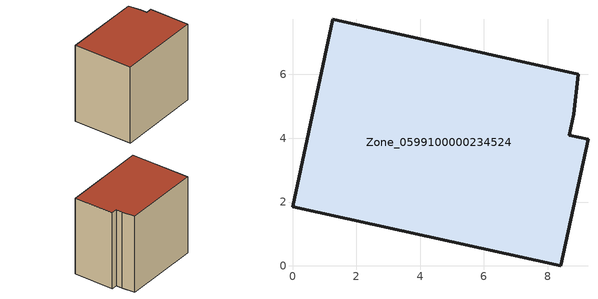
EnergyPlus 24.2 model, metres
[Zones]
Zone_0599100000234524
 floor ground (C_G): 0,1.85 1.26,7.73 8.96,6.01 8.81,4.74 8.67,4.09 9.26,3.96 8.41,0 z0
 wall outside (C_F): 1.26,7.73 0,1.85 8.41,0 9.26,3.96 8.67,4.09 8.81,4.74 8.96,6.01 1.26,7.73 z0:8.08
 roof outside (C_R): 8.96,6.01 1.26,7.73 0,1.85 8.41,0 9.26,3.96 8.67,4.09 8.81,4.74 z8.08
[BUILDING]
Pand.0599100000234524: North Axis=0; Terrain=City; Loads Convergence Tolerance Value=0.04; Temperature Convergence Tolerance Value=0.4; Solar Distribution=FullExterior; Maximum Number of Warmup Days=25; Minimum Number of Warmup Days=1
[Site:Location]
Rotterdam.The.Hague.AP_ZH_NLD Design_Conditions: Latitude=51.96; Longitude=4.45; Time Zone=1; Elevation=-4.5
[SITE:GROUNDTEMPERATURE:BUILDINGSURFACE]
18, 18, 18, 18, 18, 18, 18, 18, 18, 18, 18, 18
[MATERIAL] Thermal Absorptance=0.9; Solar Absorptance=0.7; Visible Absorptance=0.7
Name | Roughness | Thickness | Conductivity | Density | Specific Heat
G.TI.1975-1991 | MediumSmooth | 0.15 | 0.288461 | 540 | 1210
F.TI.1975-1991 | Rough | 0.3 | 0.230769 | 1920 | 840
R.TI.1975-1991 | MediumRough | 0.2 | 0.153846 | 1500 | 1000
[CONSTRUCTION]
C_G: G.TI.1975-1991
C_F: F.TI.1975-1991
C_R: R.TI.1975-1991
[ZONE]
Zone_0599100000234524: Type=1; Multiplier=1; Ceiling Height=Autocalculate; Volume=Autocalculate; Floor Area=autocalculate; Part of Total Floor Area=Yes
[ZONEINFILTRATION:DESIGNFLOWRATE]
Infil_Zone_0599100000234524: Zone or ZoneList or Space or SpaceList=Zone_0599100000234524; Schedule=AlwaysOn; Design Flow Rate Calculation Method=Flow/Area; Flow Rate per Floor Area=0.003; Constant Term Coefficient=1; Temperature Term Coefficient=0; Velocity Term Coefficient=0; Velocity Squared Term Coefficient=0
[HVACTEMPLATE:ZONE:IDEALLOADSAIRSYSTEM]
Zone_0599100000234524: Maximum Heating Supply Air Temperature=50; Minimum Cooling Supply Air Temperature=13; Maximum Heating Supply Air Humidity Ratio=0.0156; Minimum Cooling Supply Air Humidity Ratio=0.0077; Heating Limit=NoLimit; Cooling Limit=NoLimit; Dehumidification Control Type=ConstantSensibleHeatRatio; Cooling Sensible Heat Ratio=0.7; Dehumidification Setpoint=60; Humidification Control Type=None; Humidification Setpoint=30; Outdoor Air Method=None; Outdoor Air Flow Rate per Person=0.00944; Outdoor Air Flow Rate per Zone Floor Area=0; Outdoor Air Flow Rate per Zone=0; Demand Controlled Ventilation Type=None; Outdoor Air Economizer Type=NoEconomizer; Heat Recovery Type=None; Sensible Heat Recovery Effectiveness=0.7; Latent Heat Recovery Effectiveness=0.65
[ZONECONTROL:THERMOSTAT]
ThermostatControl_Zone_0599100000234524: Zone or ZoneList=Zone_0599100000234524; Control Type Schedule=DualSetpointControlType; Control 1=Thermostat_Zone_0599100000234524; Temperature Difference Between Cutout And Setpoint=0
[THERMOSTATSETPOINT:DUALSETPOINT]
Thermostat_Zone_0599100000234524: Heating Setpoint Temperature Schedule=HeatingSetpoint_Zone_0599100000234524; Cooling Setpoint Temperature Schedule=CoolingSetpoint_Zone_0599100000234524
[SCHEDULE:COMPACT]
HeatingSetpoint_Zone_0599100000234524: Through: 12/31, For: AllDays, Until: 24:00, 21
CoolingSetpoint_Zone_0599100000234524: Through: 12/31, For: AllDays, Until: 24:00, 24
DualSetpointControlType: Through: 12/31, For: AllDays, Until: 24:00, 4
AlwaysOn: Through: 12/31, For: AllDays, Until: 24:00, 1
